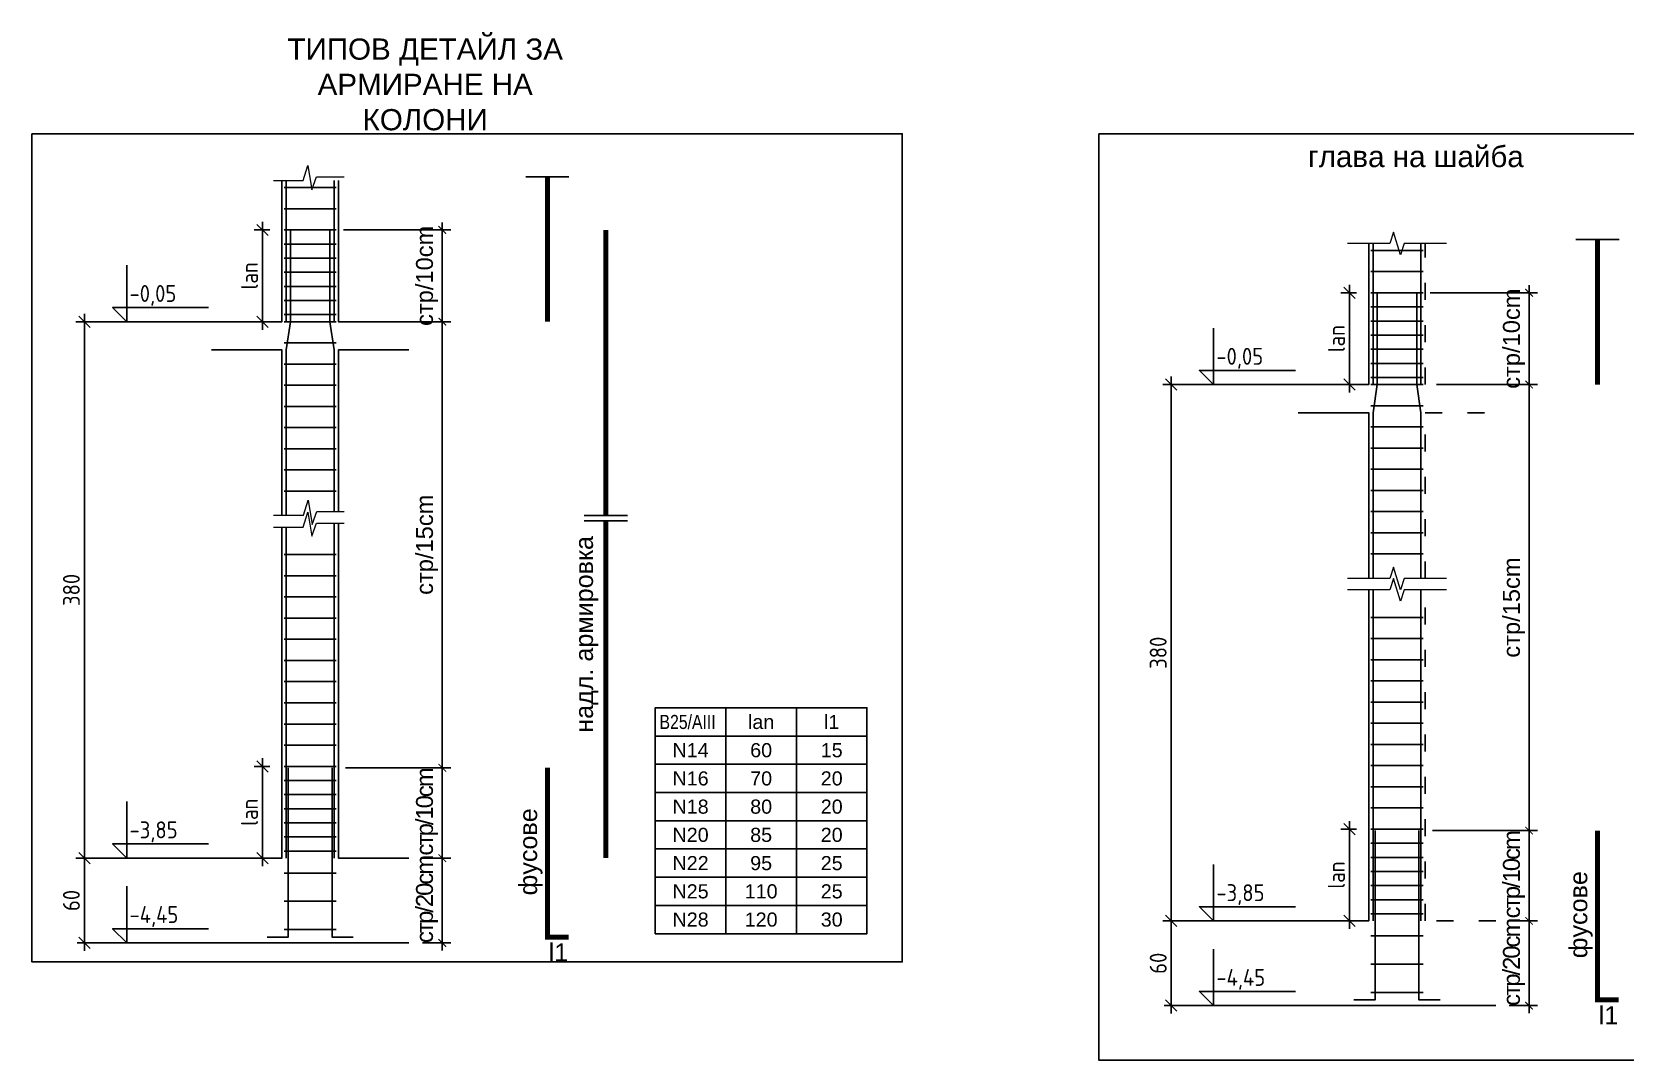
# Model space of a CAD drawing. Header units: millimetres. Extents: x 879 to 91735, y -13728 to 454.
# Drawn here: x 11700 to 12829, y -12494 to -11765 of the extents above; entities that cross this region are included whole.
import ezdxf
from ezdxf.enums import TextEntityAlignment as Align

# ---------------------------------------------------------------- set-up
doc = ezdxf.new("R2010")
doc.units = ezdxf.units.MM
doc.linetypes.add('ACAD_ISO03W100', pattern=[30, 12, -18])
doc.linetypes.add('HIDDEN', pattern=[9.525, 6.35, -3.175])
for name, color, linetype, lineweight in [('1K_koti_razrezi', 3, 'Continuous', 25), ('1K_text-koloni', 3, 'Continuous', 35), ('k_dim', 2, 'Continuous', 18)]:
    doc.layers.add(name, color=color, linetype=linetype, lineweight=lineweight)
for name, color, linetype in [('1K_SHA', 134, 'Continuous'), ('k_arm', 40, 'Continuous'), ('k_nadpisi', 8, 'Continuous'), ('k_punktir', 9, 'HIDDEN'), ('KTX', 1, 'Continuous'), ('KTXTXT', 4, 'Continuous')]:
    doc.layers.add(name, color=color, linetype=linetype)
doc.styles.add('ARIAL', font='ARIAL.TTF')
doc.styles.add('DIM', font='romans.shx', dxfattribs={"width": 0.85})
doc.styles.get("Standard").update_dxf_attribs({"font": 'TAHOMA.TTF'})
doc.styles.add('Z1', font='ARIAL.TTF')
doc.dimstyles.new('k_x0.5', dxfattribs={"dimscale": 4.8, "dimtxt": 2.5, "dimasz": 1.125, "dimexe": 1.25, "dimexo": 2, "dimtad": 1, "dimdec": 1, "dimlfac": 0.5, "dimrnd": 0.5, "dimtxsty": 'Standard', "dimblk": 'ARCHTICK', "dimcen": 2.5, "dimdle": 1, "dimclrd": 8, "dimclre": 9, "dimclrt": 256, "dimadec": 1, "dimazin": 0, "dimtfac": 1, "dimtdec": 1, "dimtix": 1, "dimtmove": 2, "dimatfit": 3, "dimfxl": 0, "dimarcsym": 0})
doc.dimstyles.new('RAZR1', dxfattribs={"dimtxt": 12, "dimasz": 1, "dimexe": 0.3, "dimexo": 0, "dimgap": 0, "dimtad": 0, "dimrnd": 0.1, "dimzin": 14, "dimdsep": 46, "dimtxsty": 'DIM', "dimblk": 'DIM2', "dimcen": 0.09, "dimse1": 1, "dimse2": 1, "dimclrd": 256, "dimclre": 256, "dimclrt": 41, "dimadec": 8, "dimazin": 0, "dimtfac": 2.307692, "dimtix": 1, "dimtmove": 2, "dimatfit": 3, "dimldrblk": 'DIM2', "dimfxl": 0, "dimtvp": 0.769231, "dimtolj": 1, "dimtzin": 14, "dimarcsym": 0})

# ---------------------------------------------------------------- blocks, each defined once
blk = doc.blocks.new('DIM2')
for p, q in [((-5.7, 0), (5.7, 0)), ((4, 4), (-4, -4)), ((0, -5), (0, 6))]:
    blk.add_line(p, q)
blk = doc.blocks.new('*D932')
at = {"layer": '1K_koti_razrezi', "lineweight": -2}
blk.add_line((11737.7, -12349.4), (11737.7, -11971.4), dxfattribs=at)
at = {"layer": 'Defpoints', "color": 0}
for p in [(11737.7, -11970.4), (11827.7, -11970.4), (11827.7, -12350.4)]:
    blk.add_point(p, dxfattribs=at)
at = {"layer": '1K_koti_razrezi', "lineweight": -2}
for p, rotation in [((11737.7, -11970.4), 90), ((11737.7, -12350.4), 270)]:
    blk.add_blockref('DIM2', p, dxfattribs=dict(at, rotation=rotation))
at = {"layer": '1K_koti_razrezi', "color": 41, "insert": (11728.5, -12160.4), "char_height": 12, "attachment_point": 5, "rotation": 90, "style": 'DIM'}
blk.add_mtext('\\A1;380', dxfattribs=at)
blk = doc.blocks.new('*D933')
at = {"layer": '1K_koti_razrezi', "lineweight": -2}
blk.add_line((11737.7, -12351.4), (11737.7, -12409.4), dxfattribs=at)
at = {"layer": 'Defpoints', "color": 0}
for p in [(11827.7, -12350.4), (11737.7, -12410.4), (11827.7, -12410.4)]:
    blk.add_point(p, dxfattribs=at)
at = {"layer": '1K_koti_razrezi', "lineweight": -2}
for p, rotation in [((11737.7, -12350.4), 90), ((11737.7, -12410.4), 270)]:
    blk.add_blockref('DIM2', p, dxfattribs=dict(at, rotation=rotation))
at = {"layer": '1K_koti_razrezi', "color": 41, "insert": (11728.5, -12380.4), "char_height": 12, "attachment_point": 5, "rotation": 90, "style": 'DIM'}
blk.add_mtext('\\A1;60', dxfattribs=at)
blk = doc.blocks.new('_ARCHTICK')
at = {"color": 0, "linetype": 'ByBlock', "const_width": 0.15}
blk.add_lwpolyline([(-0.5, -0.5), (0.5, 0.5)], dxfattribs=at)
blk = doc.blocks.new('*D934')
at = {"layer": '1K_koti_razrezi', "color": 9, "lineweight": -2}
for p, q in [((11977.3, -12350.4), (11997.3, -12350.4)), ((11977.3, -12410.4), (11997.3, -12410.4))]:
    blk.add_line(p, q, dxfattribs=at)
at = {"layer": '1K_koti_razrezi', "color": 8, "lineweight": -2}
for p, q in [((11991.3, -12350.4), (11991.3, -12345)), ((11991.3, -12410.4), (11991.3, -12350.4)), ((11991.3, -12410.4), (11991.3, -12415.8))]:
    blk.add_line(p, q, dxfattribs=at)
at = {"layer": 'Defpoints', "color": 0}
for p in [(11967.7, -12350.4), (11991.3, -12350.4), (11967.7, -12410.4)]:
    blk.add_point(p, dxfattribs=at)
at = {"layer": '1K_koti_razrezi', "color": 8, "lineweight": -2, "xscale": 5.399999999999999, "yscale": 5.399999999999999, "zscale": 5.399999999999999}
for p, rotation in [((11991.3, -12350.4), 270), ((11991.3, -12410.4), 90)]:
    blk.add_blockref('_ARCHTICK', p, dxfattribs=dict(at, rotation=rotation))
at = {"layer": '1K_koti_razrezi', "insert": (11980.5, -12380.4), "char_height": 12, "attachment_point": 5, "rotation": 90}
blk.add_mtext('{\\fArial|b0|i0|c204|p34;\\T0.8;стр/20cm}', dxfattribs=at)
blk = doc.blocks.new('*D935')
at = {"layer": '1K_koti_razrezi', "color": 8, "lineweight": -2}
blk.add_line((11991.3, -12355.2), (11991.3, -12281.6), dxfattribs=at)
at = {"layer": '1K_koti_razrezi', "color": 9, "lineweight": -2}
for p, q in [((11922.8, -12286.4), (11997.3, -12286.4)), ((11977.3, -12350.4), (11997.3, -12350.4))]:
    blk.add_line(p, q, dxfattribs=at)
at = {"layer": 'Defpoints', "color": 0}
for p in [(11913.2, -12286.4), (11991.3, -12286.4), (11967.7, -12350.4)]:
    blk.add_point(p, dxfattribs=at)
at = {"layer": '1K_koti_razrezi', "color": 8, "lineweight": -2, "xscale": 5.399999999999999, "yscale": 5.399999999999999, "zscale": 5.399999999999999}
for p, rotation in [((11991.3, -12286.4), 90), ((11991.3, -12350.4), 270)]:
    blk.add_blockref('_ARCHTICK', p, dxfattribs=dict(at, rotation=rotation))
at = {"layer": '1K_koti_razrezi', "insert": (11980.5, -12318.4), "char_height": 12, "attachment_point": 5, "rotation": 90}
blk.add_mtext('{\\fArial|b0|i0|c204|p34;\\T0.8;стр/10cm}', dxfattribs=at)
blk = doc.blocks.new('*D936')
at = {"layer": '1K_koti_razrezi', "color": 8, "lineweight": -2}
blk.add_line((11991.3, -12291.2), (11991.3, -11965.6), dxfattribs=at)
at = {"layer": '1K_koti_razrezi', "color": 9, "lineweight": -2}
for p, q in [((11927.3, -11970.4), (11997.3, -11970.4)), ((11922.8, -12286.4), (11997.3, -12286.4))]:
    blk.add_line(p, q, dxfattribs=at)
at = {"layer": 'Defpoints', "color": 0}
for p in [(11917.7, -11970.4), (11991.3, -11970.4), (11913.2, -12286.4)]:
    blk.add_point(p, dxfattribs=at)
at = {"layer": '1K_koti_razrezi', "color": 8, "lineweight": -2, "xscale": 5.399999999999999, "yscale": 5.399999999999999, "zscale": 5.399999999999999}
for p, rotation in [((11991.3, -11970.4), 90), ((11991.3, -12286.4), 270)]:
    blk.add_blockref('_ARCHTICK', p, dxfattribs=dict(at, rotation=rotation))
at = {"layer": '1K_koti_razrezi', "insert": (11980.5, -12128.4), "char_height": 12, "attachment_point": 5, "rotation": 90}
blk.add_mtext('{\\fArial|b0|i0|c204|p34;стр/15cm}', dxfattribs=at)
blk = doc.blocks.new('*D937')
at = {"layer": '1K_koti_razrezi', "color": 9, "lineweight": -2}
for p, q in [((11921.3, -11905.4), (11997.3, -11905.4)), ((11927.3, -11970.4), (11997.3, -11970.4))]:
    blk.add_line(p, q, dxfattribs=at)
at = {"layer": '1K_koti_razrezi', "color": 8, "lineweight": -2}
for p, q in [((11991.3, -11905.4), (11991.3, -11900)), ((11991.3, -11970.4), (11991.3, -11905.4)), ((11991.3, -11970.4), (11991.3, -11975.8))]:
    blk.add_line(p, q, dxfattribs=at)
at = {"layer": 'Defpoints', "color": 0}
for p in [(11911.7, -11905.4), (11991.3, -11905.4), (11917.7, -11970.4)]:
    blk.add_point(p, dxfattribs=at)
at = {"layer": '1K_koti_razrezi', "color": 8, "lineweight": -2, "xscale": 5.399999999999999, "yscale": 5.399999999999999, "zscale": 5.399999999999999}
for p, rotation in [((11991.3, -11905.4), 270), ((11991.3, -11970.4), 90)]:
    blk.add_blockref('_ARCHTICK', p, dxfattribs=dict(at, rotation=rotation))
at = {"layer": '1K_koti_razrezi', "insert": (11980.5, -11937.9), "char_height": 12, "attachment_point": 5, "rotation": 90}
blk.add_mtext('{\\fArial|b0|i0|c204|p34;стр/10cm}', dxfattribs=at)
blk = doc.blocks.new('*D938')
at = {"layer": '1K_koti_razrezi', "lineweight": -2}
blk.add_line((11864, -11906.4), (11864, -11969.4), dxfattribs=at)
at = {"layer": 'Defpoints', "color": 0}
for p in [(11883.7, -11905.4), (11864, -11970.4), (11877.7, -11970.4)]:
    blk.add_point(p, dxfattribs=at)
at = {"layer": '1K_koti_razrezi', "lineweight": -2}
for p, rotation in [((11864, -11905.4), 90), ((11864, -11970.4), 270)]:
    blk.add_blockref('DIM2', p, dxfattribs=dict(at, rotation=rotation))
at = {"layer": '1K_koti_razrezi', "color": 41, "insert": (11854.7, -11937.9), "char_height": 12, "attachment_point": 5, "rotation": 90, "style": 'DIM'}
blk.add_mtext('\\A1;lan', dxfattribs=at)
blk = doc.blocks.new('*D939')
at = {"layer": '1K_koti_razrezi', "lineweight": -2}
blk.add_line((11864, -12286.4), (11864, -12349.4), dxfattribs=at)
at = {"layer": 'Defpoints', "color": 0}
for p in [(11883.7, -12285.4), (11864, -12350.4), (11877.7, -12350.4)]:
    blk.add_point(p, dxfattribs=at)
at = {"layer": '1K_koti_razrezi', "lineweight": -2}
for p, rotation in [((11864, -12285.4), 90), ((11864, -12350.4), 270)]:
    blk.add_blockref('DIM2', p, dxfattribs=dict(at, rotation=rotation))
at = {"layer": '1K_koti_razrezi', "color": 41, "insert": (11854.7, -12317.9), "char_height": 12, "attachment_point": 5, "rotation": 90, "style": 'DIM'}
blk.add_mtext('\\A1;lan', dxfattribs=at)
blk = doc.blocks.new('*D1702')
at = {"layer": '1K_koti_razrezi', "lineweight": -2}
blk.add_line((12507.8, -12393.9), (12507.8, -12015.9), dxfattribs=at)
at = {"layer": 'Defpoints', "color": 0}
for p in [(12507.8, -12014.9), (12597.8, -12014.9), (12597.8, -12394.9)]:
    blk.add_point(p, dxfattribs=at)
at = {"layer": '1K_koti_razrezi', "lineweight": -2}
for p, rotation in [((12507.8, -12014.9), 90), ((12507.8, -12394.9), 270)]:
    blk.add_blockref('DIM2', p, dxfattribs=dict(at, rotation=rotation))
at = {"layer": '1K_koti_razrezi', "color": 41, "insert": (12498.6, -12204.9), "char_height": 12, "attachment_point": 5, "rotation": 90, "style": 'DIM'}
blk.add_mtext('\\A1;380', dxfattribs=at)
blk = doc.blocks.new('*D1703')
at = {"layer": '1K_koti_razrezi', "lineweight": -2}
blk.add_line((12507.8, -12395.9), (12507.8, -12453.9), dxfattribs=at)
at = {"layer": 'Defpoints', "color": 0}
for p in [(12597.8, -12394.9), (12507.8, -12454.9), (12597.8, -12454.9)]:
    blk.add_point(p, dxfattribs=at)
at = {"layer": '1K_koti_razrezi', "lineweight": -2}
for p, rotation in [((12507.8, -12394.9), 90), ((12507.8, -12454.9), 270)]:
    blk.add_blockref('DIM2', p, dxfattribs=dict(at, rotation=rotation))
at = {"layer": '1K_koti_razrezi', "color": 41, "insert": (12498.6, -12424.9), "char_height": 12, "attachment_point": 5, "rotation": 90, "style": 'DIM'}
blk.add_mtext('\\A1;60', dxfattribs=at)
blk = doc.blocks.new('*D1704')
at = {"layer": '1K_koti_razrezi', "color": 9, "lineweight": -2}
for p, q in [((12747.4, -12394.9), (12767.4, -12394.9)), ((12747.4, -12454.9), (12767.4, -12454.9))]:
    blk.add_line(p, q, dxfattribs=at)
at = {"layer": '1K_koti_razrezi', "color": 8, "lineweight": -2}
for p, q in [((12761.4, -12394.9), (12761.4, -12389.5)), ((12761.4, -12454.9), (12761.4, -12394.9)), ((12761.4, -12454.9), (12761.4, -12460.3))]:
    blk.add_line(p, q, dxfattribs=at)
at = {"layer": 'Defpoints', "color": 0}
for p in [(12737.8, -12394.9), (12761.4, -12394.9), (12737.8, -12454.9)]:
    blk.add_point(p, dxfattribs=at)
at = {"layer": '1K_koti_razrezi', "color": 8, "lineweight": -2, "xscale": 5.399999999999999, "yscale": 5.399999999999999, "zscale": 5.399999999999999}
for p, rotation in [((12761.4, -12394.9), 270), ((12761.4, -12454.9), 90)]:
    blk.add_blockref('_ARCHTICK', p, dxfattribs=dict(at, rotation=rotation))
at = {"layer": '1K_koti_razrezi', "insert": (12750.7, -12424.9), "char_height": 12, "attachment_point": 5, "rotation": 90}
blk.add_mtext('{\\fArial|b0|i0|c204|p34;\\T0.8;стр/20cm}', dxfattribs=at)
blk = doc.blocks.new('*D1705')
at = {"layer": '1K_koti_razrezi', "color": 8, "lineweight": -2}
blk.add_line((12761.4, -12399.7), (12761.4, -12326.1), dxfattribs=at)
at = {"layer": '1K_koti_razrezi', "color": 9, "lineweight": -2}
for p, q in [((12692.9, -12330.9), (12767.4, -12330.9)), ((12747.4, -12394.9), (12767.4, -12394.9))]:
    blk.add_line(p, q, dxfattribs=at)
at = {"layer": 'Defpoints', "color": 0}
for p in [(12683.3, -12330.9), (12761.4, -12330.9), (12737.8, -12394.9)]:
    blk.add_point(p, dxfattribs=at)
at = {"layer": '1K_koti_razrezi', "color": 8, "lineweight": -2, "xscale": 5.399999999999999, "yscale": 5.399999999999999, "zscale": 5.399999999999999}
for p, rotation in [((12761.4, -12330.9), 90), ((12761.4, -12394.9), 270)]:
    blk.add_blockref('_ARCHTICK', p, dxfattribs=dict(at, rotation=rotation))
at = {"layer": '1K_koti_razrezi', "insert": (12750.7, -12362.9), "char_height": 12, "attachment_point": 5, "rotation": 90}
blk.add_mtext('{\\fArial|b0|i0|c204|p34;\\T0.8;стр/10cm}', dxfattribs=at)
blk = doc.blocks.new('*D1706')
at = {"layer": '1K_koti_razrezi', "color": 8, "lineweight": -2}
blk.add_line((12761.4, -12335.7), (12761.4, -12010.1), dxfattribs=at)
at = {"layer": '1K_koti_razrezi', "color": 9, "lineweight": -2}
for p, q in [((12697.4, -12014.9), (12767.4, -12014.9)), ((12692.9, -12330.9), (12767.4, -12330.9))]:
    blk.add_line(p, q, dxfattribs=at)
at = {"layer": 'Defpoints', "color": 0}
for p in [(12687.8, -12014.9), (12761.4, -12014.9), (12683.3, -12330.9)]:
    blk.add_point(p, dxfattribs=at)
at = {"layer": '1K_koti_razrezi', "color": 8, "lineweight": -2, "xscale": 5.399999999999999, "yscale": 5.399999999999999, "zscale": 5.399999999999999}
for p, rotation in [((12761.4, -12014.9), 90), ((12761.4, -12330.9), 270)]:
    blk.add_blockref('_ARCHTICK', p, dxfattribs=dict(at, rotation=rotation))
at = {"layer": '1K_koti_razrezi', "insert": (12750.7, -12172.9), "char_height": 12, "attachment_point": 5, "rotation": 90}
blk.add_mtext('{\\fArial|b0|i0|c204|p34;стр/15cm}', dxfattribs=at)
blk = doc.blocks.new('*D1707')
at = {"layer": '1K_koti_razrezi', "color": 8, "lineweight": -2}
for p, q in [((12761.4, -11949.9), (12761.4, -11944.5)), ((12761.4, -12014.9), (12761.4, -11949.9)), ((12761.4, -12014.9), (12761.4, -12020.3))]:
    blk.add_line(p, q, dxfattribs=at)
at = {"layer": '1K_koti_razrezi', "color": 9, "lineweight": -2}
for p, q in [((12691.4, -11949.9), (12767.4, -11949.9)), ((12697.4, -12014.9), (12767.4, -12014.9))]:
    blk.add_line(p, q, dxfattribs=at)
at = {"layer": 'Defpoints', "color": 0}
for p in [(12681.8, -11949.9), (12761.4, -11949.9), (12687.8, -12014.9)]:
    blk.add_point(p, dxfattribs=at)
at = {"layer": '1K_koti_razrezi', "color": 8, "lineweight": -2, "xscale": 5.399999999999999, "yscale": 5.399999999999999, "zscale": 5.399999999999999}
for p, rotation in [((12761.4, -11949.9), 270), ((12761.4, -12014.9), 90)]:
    blk.add_blockref('_ARCHTICK', p, dxfattribs=dict(at, rotation=rotation))
at = {"layer": '1K_koti_razrezi', "insert": (12750.7, -11982.4), "char_height": 12, "attachment_point": 5, "rotation": 90}
blk.add_mtext('{\\fArial|b0|i0|c204|p34;стр/10cm}', dxfattribs=at)
blk = doc.blocks.new('*D1708')
at = {"layer": '1K_koti_razrezi', "lineweight": -2}
blk.add_line((12634.1, -11950.9), (12634.1, -12013.9), dxfattribs=at)
at = {"layer": 'Defpoints', "color": 0}
for p in [(12653.8, -11949.9), (12634.1, -12014.9), (12647.8, -12014.9)]:
    blk.add_point(p, dxfattribs=at)
at = {"layer": '1K_koti_razrezi', "lineweight": -2}
for p, rotation in [((12634.1, -11949.9), 90), ((12634.1, -12014.9), 270)]:
    blk.add_blockref('DIM2', p, dxfattribs=dict(at, rotation=rotation))
at = {"layer": '1K_koti_razrezi', "color": 41, "insert": (12624.9, -11982.4), "char_height": 12, "attachment_point": 5, "rotation": 90, "style": 'DIM'}
blk.add_mtext('\\A1;lan', dxfattribs=at)
blk = doc.blocks.new('*D1709')
at = {"layer": '1K_koti_razrezi', "lineweight": -2}
blk.add_line((12634.1, -12330.9), (12634.1, -12393.9), dxfattribs=at)
at = {"layer": 'Defpoints', "color": 0}
for p in [(12653.8, -12329.9), (12634.1, -12394.9), (12647.8, -12394.9)]:
    blk.add_point(p, dxfattribs=at)
at = {"layer": '1K_koti_razrezi', "lineweight": -2}
for p, rotation in [((12634.1, -12329.9), 90), ((12634.1, -12394.9), 270)]:
    blk.add_blockref('DIM2', p, dxfattribs=dict(at, rotation=rotation))
at = {"layer": '1K_koti_razrezi', "color": 41, "insert": (12624.9, -12362.4), "char_height": 12, "attachment_point": 5, "rotation": 90, "style": 'DIM'}
blk.add_mtext('\\A1;lan', dxfattribs=at)

msp = doc.modelspace()

# ---------------------------------------------------------------- linework, layer by layer
at = {"layer": '1K_koti_razrezi'}
for p, q in [((11827.691, -11970.389), (11737.691, -11970.389)), ((12597.819, -12014.893), (12507.819, -12014.893)), ((11827.691, -12350.389), (11737.691, -12350.389)), ((12597.819, -12394.893), (12507.819, -12394.893)), ((11827.691, -12410.389), (11737.691, -12410.389)), ((12597.819, -12454.893), (12507.819, -12454.893))]:
    msp.add_line(p, q, dxfattribs=at)
at = {"layer": '1K_SHA'}
for p, q in [((11827.691, -12410.389), (11967.691, -12410.389)), ((12597.819, -12454.893), (12737.819, -12454.893))]:
    msp.add_line(p, q, dxfattribs=at)
for points in [[(11827.691, -11970.389), (11877.691, -11970.389), (11877.691, -11870.389)], [(11967.691, -11970.389), (11917.691, -11970.389), (11917.691, -11870.389)], [(12597.819, -12014.893), (12647.819, -12014.893), (12647.819, -11914.893)], [(11877.691, -12107.442), (11877.691, -11990.389), (11827.691, -11990.389)], [(11917.691, -12104.735), (11917.691, -11990.389), (11967.691, -11990.389)], [(12647.819, -12152.304), (12647.819, -12034.893), (12597.819, -12034.893)], [(11967.691, -12350.389), (11917.691, -12350.389), (11917.691, -12113.175)], [(11827.691, -12350.389), (11877.691, -12350.389), (11877.691, -12115.882)], [(12597.819, -12394.893), (12647.819, -12394.893), (12647.819, -12160.386)]]:
    msp.add_lwpolyline(points, dxfattribs=at)
at = {"layer": '1K_SHA', "linetype": 'ACAD_ISO03W100'}
for points in [[(12737.819, -12014.893), (12687.819, -12014.893), (12687.819, -11914.893)], [(12687.819, -12152.304), (12687.819, -12034.893), (12737.819, -12034.893)], [(12737.819, -12394.893), (12687.819, -12394.893), (12687.819, -12160.386)]]:
    msp.add_lwpolyline(points, dxfattribs=at)
at = {"layer": 'k_arm'}
for points in [[(11879.191, -11875.389), (11916.191, -11875.389)], [(11880.691, -11970.389), (11880.691, -11870.389)], [(11914.691, -11970.389), (11914.691, -11870.389)], [(11879.191, -11890.389), (11916.191, -11890.389)], [(11879.191, -11905.389), (11916.191, -11905.389)], [(11880.691, -12107.442), (11880.691, -11990.389), (11883.691, -11970.389), (11883.691, -11905.389)], [(11914.691, -12104.735), (11914.691, -11990.389), (11911.691, -11970.389), (11911.691, -11905.389)], [(11879.191, -11915.389), (11916.191, -11915.389)], [(12649.319, -11919.893), (12686.319, -11919.893)], [(12650.819, -12014.893), (12650.819, -11914.893)], [(12684.819, -12014.893), (12684.819, -11914.893)], [(11879.191, -11925.389), (11916.191, -11925.389)], [(11879.191, -11935.389), (11916.191, -11935.389)], [(12649.319, -11934.893), (12686.319, -11934.893)], [(11879.191, -11945.389), (11916.191, -11945.389)], [(11879.191, -11955.389), (11916.191, -11955.389)], [(12649.319, -11949.893), (12686.319, -11949.893)], [(12650.819, -12152.304), (12650.819, -12034.893), (12653.819, -12014.893), (12653.819, -11949.893)], [(12684.819, -12152.304), (12684.819, -12034.893), (12681.819, -12014.893), (12681.819, -11949.893)], [(11879.191, -11965.389), (11916.191, -11965.389)], [(12649.319, -11959.893), (12686.319, -11959.893)], [(11879.191, -11970.389), (11916.191, -11970.389)], [(12649.319, -11969.893), (12686.319, -11969.893)], [(11879.191, -11985.389), (11916.191, -11985.389)], [(12649.319, -11979.893), (12686.319, -11979.893)], [(11879.191, -12000.389), (11916.191, -12000.389)], [(12649.319, -11989.893), (12686.319, -11989.893)], [(12649.319, -11999.893), (12686.319, -11999.893)], [(12649.319, -12009.893), (12686.319, -12009.893)], [(11879.191, -12015.389), (11916.191, -12015.389)], [(12649.319, -12014.893), (12686.319, -12014.893)], [(11879.191, -12030.389), (11916.191, -12030.389)], [(12649.319, -12029.893), (12686.319, -12029.893)], [(11879.191, -12045.389), (11916.191, -12045.389)], [(12649.319, -12044.893), (12686.319, -12044.893)], [(11879.191, -12060.389), (11916.191, -12060.389)], [(12649.319, -12059.893), (12686.319, -12059.893)], [(11879.191, -12075.389), (11916.191, -12075.389)], [(12649.319, -12074.893), (12686.319, -12074.893)], [(11879.191, -12090.389), (11916.191, -12090.389)], [(12649.319, -12089.893), (12686.319, -12089.893)], [(11914.691, -12350.389), (11914.691, -12113.175)], [(12649.319, -12104.893), (12686.319, -12104.893)], [(11880.691, -12350.389), (11880.691, -12115.882)], [(12649.319, -12119.893), (12686.319, -12119.893)], [(11879.191, -12135.389), (11916.191, -12135.389)], [(12649.319, -12134.893), (12686.319, -12134.893)], [(11879.191, -12150.389), (11916.191, -12150.389)], [(11879.191, -12165.389), (11916.191, -12165.389)], [(12650.819, -12394.893), (12650.819, -12160.386)], [(12684.819, -12394.893), (12684.819, -12160.386)], [(11879.191, -12180.389), (11916.191, -12180.389)], [(12649.319, -12179.893), (12686.319, -12179.893)], [(11879.191, -12195.389), (11916.191, -12195.389)], [(12649.319, -12194.893), (12686.319, -12194.893)], [(11879.191, -12210.389), (11916.191, -12210.389)], [(12649.319, -12209.893), (12686.319, -12209.893)], [(11879.191, -12225.389), (11916.191, -12225.389)], [(12649.319, -12224.893), (12686.319, -12224.893)], [(11879.191, -12240.389), (11916.191, -12240.389)], [(12649.319, -12239.893), (12686.319, -12239.893)], [(11879.191, -12255.389), (11916.191, -12255.389)], [(12649.319, -12254.893), (12686.319, -12254.893)], [(11879.191, -12270.389), (11916.191, -12270.389)], [(12649.319, -12269.893), (12686.319, -12269.893)], [(11867.191, -12406.389), (11882.191, -12406.389), (11882.191, -12346.389), (11882.191, -12286.389)], [(11879.191, -12285.389), (11916.191, -12285.389)], [(11928.191, -12406.389), (11913.191, -12406.389), (11913.191, -12346.389), (11913.191, -12286.389)], [(12649.319, -12284.893), (12686.319, -12284.893)], [(11879.191, -12295.389), (11916.191, -12295.389)], [(11879.191, -12305.389), (11916.191, -12305.389)], [(12649.319, -12299.893), (12686.319, -12299.893)], [(11879.191, -12315.389), (11916.191, -12315.389)], [(12649.319, -12314.893), (12686.319, -12314.893)], [(11879.191, -12325.389), (11916.191, -12325.389)], [(11879.191, -12335.389), (11916.191, -12335.389)], [(12637.319, -12450.893), (12652.319, -12450.893), (12652.319, -12390.893), (12652.319, -12330.893)], [(12649.319, -12329.893), (12686.319, -12329.893)], [(12698.319, -12450.893), (12683.319, -12450.893), (12683.319, -12390.893), (12683.319, -12330.893)], [(11879.191, -12345.389), (11916.191, -12345.389)], [(12649.319, -12339.893), (12686.319, -12339.893)], [(12649.319, -12349.893), (12686.319, -12349.893)], [(11879.191, -12360.999), (11916.191, -12360.999)], [(12649.319, -12359.893), (12686.319, -12359.893)], [(12649.319, -12369.893), (12686.319, -12369.893)], [(11879.191, -12380.999), (11916.191, -12380.999)], [(12649.319, -12379.893), (12686.319, -12379.893)], [(12649.319, -12389.893), (12686.319, -12389.893)], [(11879.191, -12400.999), (11916.191, -12400.999)], [(12649.319, -12405.503), (12686.319, -12405.503)], [(12649.319, -12425.503), (12686.319, -12425.503)], [(12649.319, -12445.503), (12686.319, -12445.503)]]:
    msp.add_lwpolyline(points, dxfattribs=at)
at = {"layer": 'k_arm', "const_width": 3.5, "flags": 128}
for points in [[(12065.785, -11970.389), (12065.785, -11867.682)], [(12107.243, -12107.738), (12107.243, -11905.389)], [(12809.923, -12014.893), (12809.923, -11912.187)], [(12107.243, -12350.389), (12107.243, -12111.462)]]:
    msp.add_lwpolyline(points, dxfattribs=at)
at = {"layer": 'k_arm', "const_width": 3.5}
for points in [[(12080.785, -12406.389), (12065.785, -12406.389), (12065.785, -12346.389), (12065.785, -12286.389)], [(12824.923, -12450.893), (12809.923, -12450.893), (12809.923, -12390.893), (12809.923, -12330.893)]]:
    msp.add_lwpolyline(points, dxfattribs=at)
at = {"layer": 'k_dim'}
for points in [[(11871.765, -11870.389), (11892.779, -11870.389), (11896.107, -11859.778), (11898.88, -11876.894), (11902.228, -11867.682), (11921.765, -11867.682)], [(12702.823, -11914.893), (12672.823, -11914.893), (12670.323, -11922.893), (12665.323, -11906.893), (12662.823, -11914.893), (12632.823, -11914.893)], [(11871.765, -12107.442), (11892.977, -12107.442), (11896.304, -12096.831), (11899.077, -12113.947), (11902.426, -12104.735), (11921.765, -12104.735)], [(11871.765, -12115.882), (11892.779, -12115.882), (11896.107, -12105.271), (11898.88, -12122.387), (11902.228, -12113.175), (11921.765, -12113.175)], [(12702.823, -12152.304), (12672.823, -12152.304), (12670.323, -12160.304), (12665.323, -12144.304), (12662.823, -12152.304), (12632.823, -12152.304)], [(12702.823, -12160.386), (12672.823, -12160.386), (12670.323, -12168.386), (12665.323, -12152.386), (12662.823, -12160.386), (12632.823, -12160.386)]]:
    msp.add_lwpolyline(points, dxfattribs=at)
at = {"layer": 'k_nadpisi'}
for points in [[(11700.49, -11837.223), (12317.256, -11837.223), (12317.256, -12423.93), (11700.49, -12423.93)], [(12456.512, -11837.223), (13524.904, -11837.223), (13524.904, -12493.517), (12456.512, -12493.517)], [(12142.256, -12263.93), (12192.256, -12263.93), (12192.256, -12243.93), (12142.256, -12243.93)], [(12192.256, -12263.93), (12242.256, -12263.93), (12242.256, -12243.93), (12192.256, -12243.93)], [(12242.256, -12263.93), (12292.256, -12263.93), (12292.256, -12243.93), (12242.256, -12243.93)], [(12142.256, -12283.93), (12192.256, -12283.93), (12192.256, -12263.93), (12142.256, -12263.93)], [(12192.256, -12283.93), (12242.256, -12283.93), (12242.256, -12263.93), (12192.256, -12263.93)], [(12242.256, -12283.93), (12292.256, -12283.93), (12292.256, -12263.93), (12242.256, -12263.93)], [(12142.256, -12303.93), (12192.256, -12303.93), (12192.256, -12283.93), (12142.256, -12283.93)], [(12192.256, -12303.93), (12242.256, -12303.93), (12242.256, -12283.93), (12192.256, -12283.93)], [(12242.256, -12303.93), (12292.256, -12303.93), (12292.256, -12283.93), (12242.256, -12283.93)], [(12142.256, -12323.93), (12192.256, -12323.93), (12192.256, -12303.93), (12142.256, -12303.93)], [(12192.256, -12323.93), (12242.256, -12323.93), (12242.256, -12303.93), (12192.256, -12303.93)], [(12242.256, -12323.93), (12292.256, -12323.93), (12292.256, -12303.93), (12242.256, -12303.93)], [(12142.256, -12343.93), (12192.256, -12343.93), (12192.256, -12323.93), (12142.256, -12323.93)], [(12192.256, -12343.93), (12242.256, -12343.93), (12242.256, -12323.93), (12192.256, -12323.93)], [(12242.256, -12343.93), (12292.256, -12343.93), (12292.256, -12323.93), (12242.256, -12323.93)], [(12142.256, -12363.93), (12192.256, -12363.93), (12192.256, -12343.93), (12142.256, -12343.93)], [(12192.256, -12363.93), (12242.256, -12363.93), (12242.256, -12343.93), (12192.256, -12343.93)], [(12242.256, -12363.93), (12292.256, -12363.93), (12292.256, -12343.93), (12242.256, -12343.93)], [(12142.256, -12383.93), (12192.256, -12383.93), (12192.256, -12363.93), (12142.256, -12363.93)], [(12192.256, -12383.93), (12242.256, -12383.93), (12242.256, -12363.93), (12192.256, -12363.93)], [(12242.256, -12383.93), (12292.256, -12383.93), (12292.256, -12363.93), (12242.256, -12363.93)], [(12142.256, -12403.93), (12192.256, -12403.93), (12192.256, -12383.93), (12142.256, -12383.93)], [(12192.256, -12403.93), (12242.256, -12403.93), (12242.256, -12383.93), (12192.256, -12383.93)], [(12242.256, -12403.93), (12292.256, -12403.93), (12292.256, -12383.93), (12242.256, -12383.93)]]:
    msp.add_lwpolyline(points, close=True, dxfattribs=at)
at = {"layer": 'k_punktir', "linetype": 'ByBlock'}
for p, q in [((12050.498, -11867.682), (12081.071, -11867.682)), ((12794.637, -11912.187), (12825.21, -11912.187)), ((12091.957, -12107.738), (12122.529, -12107.738)), ((12091.957, -12111.462), (12122.529, -12111.462))]:
    msp.add_line(p, q, dxfattribs=at)
at = {"layer": 'KTX'}
for points in [[(11767.691, -11930.389), (11767.691, -11970.389), (11757.691, -11960.389), (11825.691, -11960.389)], [(12537.819, -11974.893), (12537.819, -12014.893), (12527.819, -12004.893), (12595.819, -12004.893)], [(11767.691, -12310.389), (11767.691, -12350.389), (11757.691, -12340.389), (11825.691, -12340.389)], [(12537.819, -12354.893), (12537.819, -12394.893), (12527.819, -12384.893), (12595.819, -12384.893)], [(11767.691, -12370.389), (11767.691, -12410.389), (11757.691, -12400.389), (11825.691, -12400.389)], [(12537.819, -12414.893), (12537.819, -12454.893), (12527.819, -12444.893), (12595.819, -12444.893)]]:
    msp.add_lwpolyline(points, dxfattribs=at)

# ---------------------------------------------------------------- texts
at = {"layer": '1K_text-koloni', "style": 'Z1', "width": 0.8}
msp.add_text('B25/AIII', height=10, dxfattribs=at).set_placement((12165.13, -12253.93), align=Align.MIDDLE_CENTER)
at = {"layer": '1K_text-koloni', "style": 'Z1'}
for s, p in [('lan', (12217.256, -12253.93)), ('l1', (12267.256, -12253.93)), ('N14', (12167.256, -12273.93)), ('60', (12217.256, -12273.93)), ('15', (12267.256, -12273.93)), ('N16', (12167.256, -12293.93)), ('70', (12217.256, -12293.93)), ('20', (12267.256, -12293.93)), ('N18', (12167.256, -12313.93)), ('80', (12217.256, -12313.93)), ('20', (12267.256, -12313.93)), ('N20', (12167.256, -12333.93)), ('85', (12217.256, -12333.93)), ('20', (12267.256, -12333.93)), ('N22', (12167.256, -12353.93)), ('95', (12217.256, -12353.93)), ('25', (12267.256, -12353.93)), ('N25', (12167.256, -12373.93)), ('110', (12217.256, -12373.93)), ('25', (12267.256, -12373.93)), ('N28', (12167.256, -12393.93)), ('120', (12217.256, -12393.93)), ('30', (12267.256, -12393.93))]:
    msp.add_text(s, height=10, dxfattribs=at).set_placement(p, align=Align.MIDDLE_CENTER)
at = {"layer": '1K_text-koloni', "char_height": 15, "width": 244.42224, "attachment_point": 2, "style": 'Z1'}
for s, insert in [('{\\fArial|b0|i0|c204|p34;ТИПОВ} {\\fArial|b0|i0|c204|p34;ДЕТАЙЛ} {\\fArial|b0|i0|c204|p34;ЗА} {\\fArial|b0|i0|c204|p34;АРМИРАНЕ} {\\fArial|b0|i0|c204|p34;НА} {\\fArial|b0|i0|c204|p34;КОЛОНИ}', (11979.209, -11769.74)), ('{\\fArial|b0|i0|c204|p34;глава на шайба}', (12681.167, -11845.84))]:
    msp.add_mtext(s, dxfattribs=dict(at, insert=insert))
at = {"layer": 'k_nadpisi', "style": 'ARIAL'}
for s, p in [('надл. армировка', (12098.096, -12261.604)), ('фусове', (12058.496, -12376.816)), ('фусове', (12802.635, -12421.321))]:
    msp.add_text(s, height=12.75, rotation=90, dxfattribs=at).set_placement(p)
for p in [(12066.663, -12423.576), (12810.801, -12468.08)]:
    msp.add_text('l1', height=12.75, dxfattribs=at).set_placement(p)
at = {"layer": 'KTXTXT', "style": 'DIM', "width": 0.85}
for s, p in [('-0,05', (11769.691, -11956.389)), ('-0,05', (12539.819, -12000.893)), ('-3,85', (11769.691, -12336.389)), ('-3,85', (12539.819, -12380.893)), ('-4,45', (11769.691, -12396.389)), ('-4,45', (12539.819, -12440.893))]:
    msp.add_text(s, height=12, dxfattribs=at).set_placement(p)

# ---------------------------------------------------------------- dimensions: what is measured, and where the dimension line sits
at = {"layer": '1K_koti_razrezi'}
for base, p1, p2, text, dimstyle, picture, middle in [((11863.953, -11970.389), (11883.691, -11905.389), (11877.691, -11970.389), 'lan', 'RAZR1', '*D938', (11854.723, -11937.889)), ((11991.309, -11905.389), (11917.691, -11970.389), (11911.691, -11905.389), '{\\fArial|b0|i0|c204|p34;стр/10cm}', 'k_x0.5', '*D937', (11980.541, -11937.889)), ((12634.081, -12014.893), (12653.819, -11949.893), (12647.819, -12014.893), 'lan', 'RAZR1', '*D1708', (12624.851, -11982.393)), ((12761.437, -11949.893), (12687.819, -12014.893), (12681.819, -11949.893), '{\\fArial|b0|i0|c204|p34;стр/10cm}', 'k_x0.5', '*D1707', (12750.669, -11982.393)), ((11991.309, -11970.389), (11913.191, -12286.389), (11917.691, -11970.389), '{\\fArial|b0|i0|c204|p34;стр/15cm}', 'k_x0.5', '*D936', (11980.541, -12128.389)), ((12761.437, -12014.893), (12683.319, -12330.893), (12687.819, -12014.893), '{\\fArial|b0|i0|c204|p34;стр/15cm}', 'k_x0.5', '*D1706', (12750.669, -12172.893)), ((11863.953, -12350.389), (11883.691, -12285.389), (11877.691, -12350.389), 'lan', 'RAZR1', '*D939', (11854.723, -12317.889)), ((11991.309, -12286.389), (11967.691, -12350.389), (11913.191, -12286.389), '{\\fArial|b0|i0|c204|p34;\\T0.8;стр/10cm}', 'k_x0.5', '*D935', (11980.541, -12318.389)), ((12634.081, -12394.893), (12653.819, -12329.893), (12647.819, -12394.893), 'lan', 'RAZR1', '*D1709', (12624.851, -12362.393)), ((12761.437, -12330.893), (12737.819, -12394.893), (12683.319, -12330.893), '{\\fArial|b0|i0|c204|p34;\\T0.8;стр/10cm}', 'k_x0.5', '*D1705', (12750.669, -12362.893)), ((11991.309, -12350.389), (11967.691, -12410.389), (11967.691, -12350.389), '{\\fArial|b0|i0|c204|p34;\\T0.8;стр/20cm}', 'k_x0.5', '*D934', (11980.541, -12380.389)), ((12761.437, -12394.893), (12737.819, -12454.893), (12737.819, -12394.893), '{\\fArial|b0|i0|c204|p34;\\T0.8;стр/20cm}', 'k_x0.5', '*D1704', (12750.669, -12424.893))]:
    dim = msp.add_linear_dim(base=base, p1=p1, p2=p2, angle=90, text=text, dimstyle=dimstyle, dxfattribs=at)
    dim.commit()
    dim.dimension.update_dxf_attribs({"geometry": picture, "text_midpoint": middle})
for base, p1, p2, picture, middle in [((11737.691, -11970.389), (11827.691, -12350.389), (11827.691, -11970.389), '*D932', (11728.46, -12160.389)), ((12507.819, -12014.893), (12597.819, -12394.893), (12597.819, -12014.893), '*D1702', (12498.588, -12204.893)), ((11737.691, -12410.389), (11827.691, -12350.389), (11827.691, -12410.389), '*D933', (11728.46, -12380.389)), ((12507.819, -12454.893), (12597.819, -12394.893), (12597.819, -12454.893), '*D1703', (12498.588, -12424.893))]:
    dim = msp.add_linear_dim(base=base, p1=p1, p2=p2, angle=90, dimstyle='RAZR1', dxfattribs=at)
    dim.commit()
    dim.dimension.update_dxf_attribs({"geometry": picture, "text_midpoint": middle})

doc.saveas('drawing.dxf')
